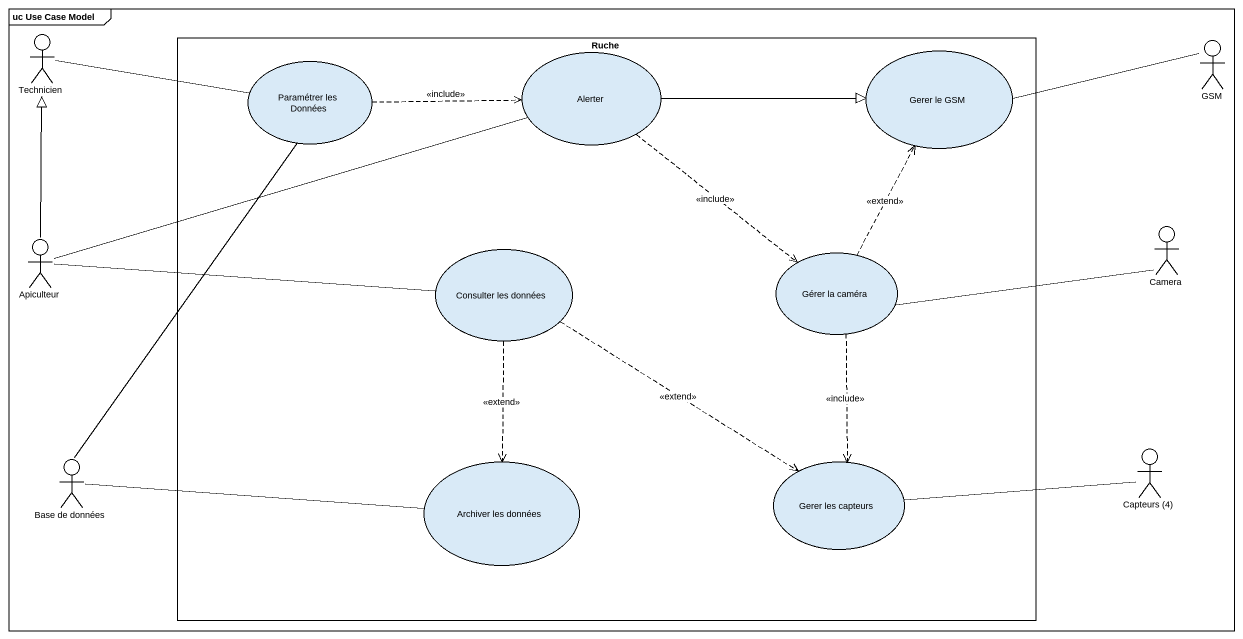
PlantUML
@startuml
mainframe uc Use Case Model
actor Technicien
rectangle Ruche {
  usecase "Paramétrer les Données" as Paramétrer_les_Données
  usecase Alerter
  usecase "Gerer le GSM" as Gerer_le_GSM
  usecase "Consulter les données" as Consulter_les_données
  usecase "Gérer la caméra" as Gérer_la_caméra
  usecase "Archiver les données" as Archiver_les_données
  usecase "Gerer les capteurs" as Gerer_les_capteurs
}
actor GSM
actor Apiculteur
actor Camera
actor "Capteurs (4)" as Capteurs_4
actor "Base de données" as Base_de_données
Technicien -right- Paramétrer_les_Données
Paramétrer_les_Données .right.> Alerter : <<include>>
Paramétrer_les_Données -- Base_de_données
Alerter -right-|> Gerer_le_GSM
Alerter -left- Apiculteur
Alerter ..> Gérer_la_caméra : <<include>>
GSM -left- Gerer_le_GSM
Apiculteur -up-|> Technicien
Apiculteur -right- Consulter_les_données
Consulter_les_données ..> Archiver_les_données : <<extend>>
Consulter_les_données ..> Gerer_les_capteurs : <<extend>>
Gérer_la_caméra .up.> Gerer_le_GSM : <<extend>>
Gérer_la_caméra -right- Camera
Gérer_la_caméra ..> Gerer_les_capteurs : <<include>>
Capteurs_4 -left- Gerer_les_capteurs
Base_de_données -right- Archiver_les_données
@enduml
